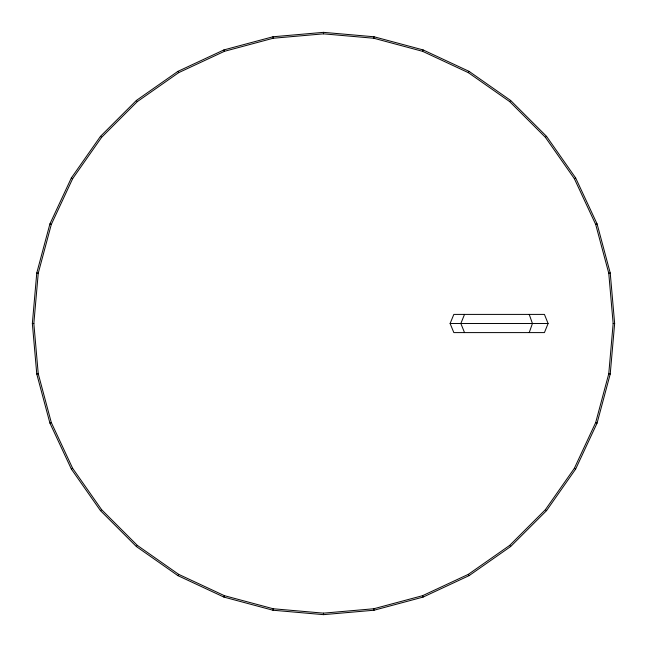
<?xml version="1.0" encoding="UTF-8"?>
<svg xmlns="http://www.w3.org/2000/svg" width="647" height="647" viewBox="0 0 647 647"><rect width="100%" height="100%" fill="white"/><g stroke="black" fill="none" stroke-linecap="round" stroke-linejoin="round"><path stroke-width="0.97" d="M32.35 323.5L36.774 272.945L49.908 223.919L71.356 177.925L100.463 136.355L136.355 100.463L177.925 71.356L223.919 49.908L272.945 36.774L323.5 32.35L374.055 36.774L423.081 49.908L469.075 71.356L510.645 100.463L546.537 136.355L575.644 177.925L597.092 223.919L610.226 272.945L614.65 323.5L610.226 374.055L597.092 423.081L575.644 469.075L546.537 510.645L510.645 546.537L469.075 575.644L423.081 597.092L374.055 610.226L323.5 614.65L272.945 610.226L223.919 597.092L177.925 575.644L136.355 546.537L100.463 510.645L71.356 469.075L49.908 423.081L36.774 374.055L32.35 323.5L33.846 323.5L38.246 373.796L51.315 422.564L72.65 468.331L101.611 509.682L137.318 545.389L178.669 574.35L224.436 595.685L273.204 608.754L323.5 613.154L373.796 608.754L422.564 595.685L468.331 574.35L509.682 545.389L545.389 509.682L574.35 468.331L595.685 422.564L608.754 373.796L613.154 323.5L608.754 273.204L595.685 224.436L574.35 178.669L545.389 137.318L509.682 101.611L468.331 72.65L422.564 51.315L373.796 38.246L323.5 33.846L273.204 38.246L224.436 51.315L178.669 72.65L137.318 101.611L101.611 137.318L72.65 178.669L51.315 224.436L38.246 273.204L33.846 323.5M272.945 610.226L273.204 608.754M373.796 38.246L374.055 36.774M529.23 332.598L532.424 323.5L529.23 314.402M223.919 597.092L224.436 595.685M422.564 51.315L423.081 49.908M548.09 323.5L544.434 332.598L453.83 332.598L450.11 323.5L453.83 314.402L544.434 314.402L548.09 323.5L450.11 323.5M464.53 314.402L460.858 323.5L464.53 332.598M177.925 575.644L178.669 574.35M468.331 72.65L469.075 71.356M136.355 546.537L137.318 545.389M509.682 101.611L510.645 100.463M100.463 510.645L101.611 509.682M545.389 137.318L546.537 136.355M71.356 469.075L72.65 468.331M574.35 178.669L575.644 177.925M49.908 423.081L51.315 422.564M595.685 224.436L597.092 223.919M36.774 374.055L38.246 373.796M608.754 273.204L610.226 272.945M613.154 323.5L614.65 323.5M36.774 272.945L38.246 273.204M608.754 373.796L610.226 374.055M49.908 223.919L51.315 224.436M595.685 422.564L597.092 423.081M71.356 177.925L72.65 178.669M574.35 468.331L575.644 469.075M100.463 136.355L101.611 137.318M545.389 509.682L546.537 510.645M136.355 100.463L137.318 101.611M509.682 545.389L510.645 546.537M177.925 71.356L178.669 72.65M468.331 574.35L469.075 575.644M223.919 49.908L224.436 51.315M422.564 595.685L423.081 597.092M272.945 36.774L273.204 38.246M373.796 608.754L374.055 610.226M323.5 32.35L323.5 33.846M323.5 613.154L323.5 614.65"/></g></svg>
